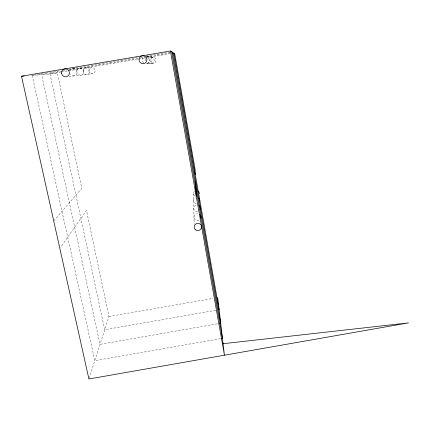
<?xml version="1.0" encoding="UTF-8"?>
<svg xmlns="http://www.w3.org/2000/svg" width="430" height="430" viewBox="0 0 430 430"><rect width="100%" height="100%" fill="white"/><g stroke="black" fill="none" stroke-linecap="round" stroke-linejoin="round"><path stroke-width="0.32" stroke-dasharray="2.15 1.61" d="M89.112 378.357L108.957 316.523L86.484 210.469L60.571 247.282M53.707 220.886L81.807 188.394L57.437 73.39L30.852 75.492M215.822 310.304L104.727 329.702L49.966 73.976L60.566 72.186M217.403 323.806L100.034 344.333L41.608 74.637L62.049 71.181M220.472 338.636L94.794 360.657L32.191 75.384L45.413 73.143M108.957 316.523L213.097 298.366M46.075 73.035L60.625 70.568M68.558 69.225L137.987 57.469M145.921 56.126L169.721 52.094M62.705 71.068L66.661 70.396M69.3 69.95L137.869 58.34M140.508 57.894L145.781 56.996M146.442 56.889L170.178 52.868M61.227 72.073L67.849 70.95M68.51 70.837L138.041 59.06M138.702 58.953L145.324 57.83M145.985 57.717L169.823 53.68M68.897 76.481L92.627 73.826M72.595 68.542L91.38 67.639M146.329 63.629L153.58 63.495M153.252 57.271L146.221 56.206A3.757 3.66 62.2 0 1 146.625 63.608M193.414 193.28L194.134 224.025M147.839 59.093A3.333 3.252 63.4 0 1 152.763 57.555A3.333 3.252 63.4 0 1 153.048 62.812A3.333 3.252 63.4 0 1 147.974 61.63M147.081 56.9A3.531 3.445 62.8 0 1 152.032 60.436A3.531 3.445 62.8 0 1 146.625 62.957M145.179 60.678A3.531 3.445 62.8 0 1 145.722 58.055M196.402 203.583A3.117 3.048 -3.4 0 1 195.37 197.778M197.606 211.517A3.295 3.214 -3.8 0 1 193.796 208.91A3.295 3.214 -3.8 0 1 196.478 205.18M194.661 195.908A2.962 2.902 -2.9 0 1 194.462 191.312M143.867 62.963A3.757 3.66 62.2 0 1 143.539 57.039M198.907 220.171A3.494 3.402 -4.3 0 1 194 217.682A3.494 3.402 -4.3 0 1 197.757 213.705M69.832 70.918A3.795 3.639 49 0 1 75.099 69.01A3.795 3.639 49 0 1 76.271 74.637A3.795 3.639 49 0 1 70.595 74.594M149.93 60.087A3.155 3.08 63.9 0 0 154.349 63.253A3.155 3.08 63.9 0 0 154.762 57.84A3.155 3.08 63.9 0 0 149.93 60.087M83.2 70.853A3.359 3.236 50.3 0 0 87.956 74.186A3.359 3.236 50.3 0 0 88.29 68.478A3.359 3.236 50.3 0 0 83.2 70.853M88.897 70.429A3.182 3.064 51 0 0 93.391 73.584A3.182 3.064 51 0 0 93.719 68.182A3.182 3.064 51 0 0 88.897 70.429M76.83 71.326A3.564 3.424 49.7 0 0 81.877 74.858A3.564 3.424 49.7 0 0 82.221 68.811A3.564 3.424 49.7 0 0 76.83 71.326"/><path stroke-width="0.64" d="M219.381 323.457L220.703 323.226L172.812 52.422L170.447 51.014L21.5 76.228L88.913 378.986L408.5 322.887L223.089 343.704M221.133 338.523L222.455 338.292L171.704 51.761M172.473 53.229L173.795 53.008L174.677 53.53L195.032 168.947L195.284 174.682M21.5 76.228L24.171 76.019M170.447 51.014L224.428 355.202L217.709 297.56M173.795 53.008L219.128 309.729M195.564 181.073L196.236 196.333M198.939 205.712A3.295 3.214 -3.8 0 1 200.133 209.448M198.477 198.047A3.117 3.048 -3.4 0 1 199.789 200.81M198.063 191.156A2.962 2.902 -2.9 0 1 199.31 193.79M199.455 214.307A3.494 3.402 -4.3 0 1 200.719 218.252M195.752 229.91A3.72 3.607 -4.7 0 0 201.595 227.266A3.72 3.607 -4.7 0 0 196.338 223.686A3.72 3.607 -4.7 0 0 195.752 229.91M139.03 59.34A4.01 3.908 61.5 0 0 144.657 63.355A4.01 3.908 61.5 0 0 145.163 56.48A4.01 3.908 61.5 0 0 139.03 59.34M61.587 73.503A4.053 3.881 48.2 0 0 68.107 75.922A4.053 3.881 48.2 0 0 66.688 69.122A4.053 3.881 48.2 0 0 61.587 73.503"/></g></svg>
